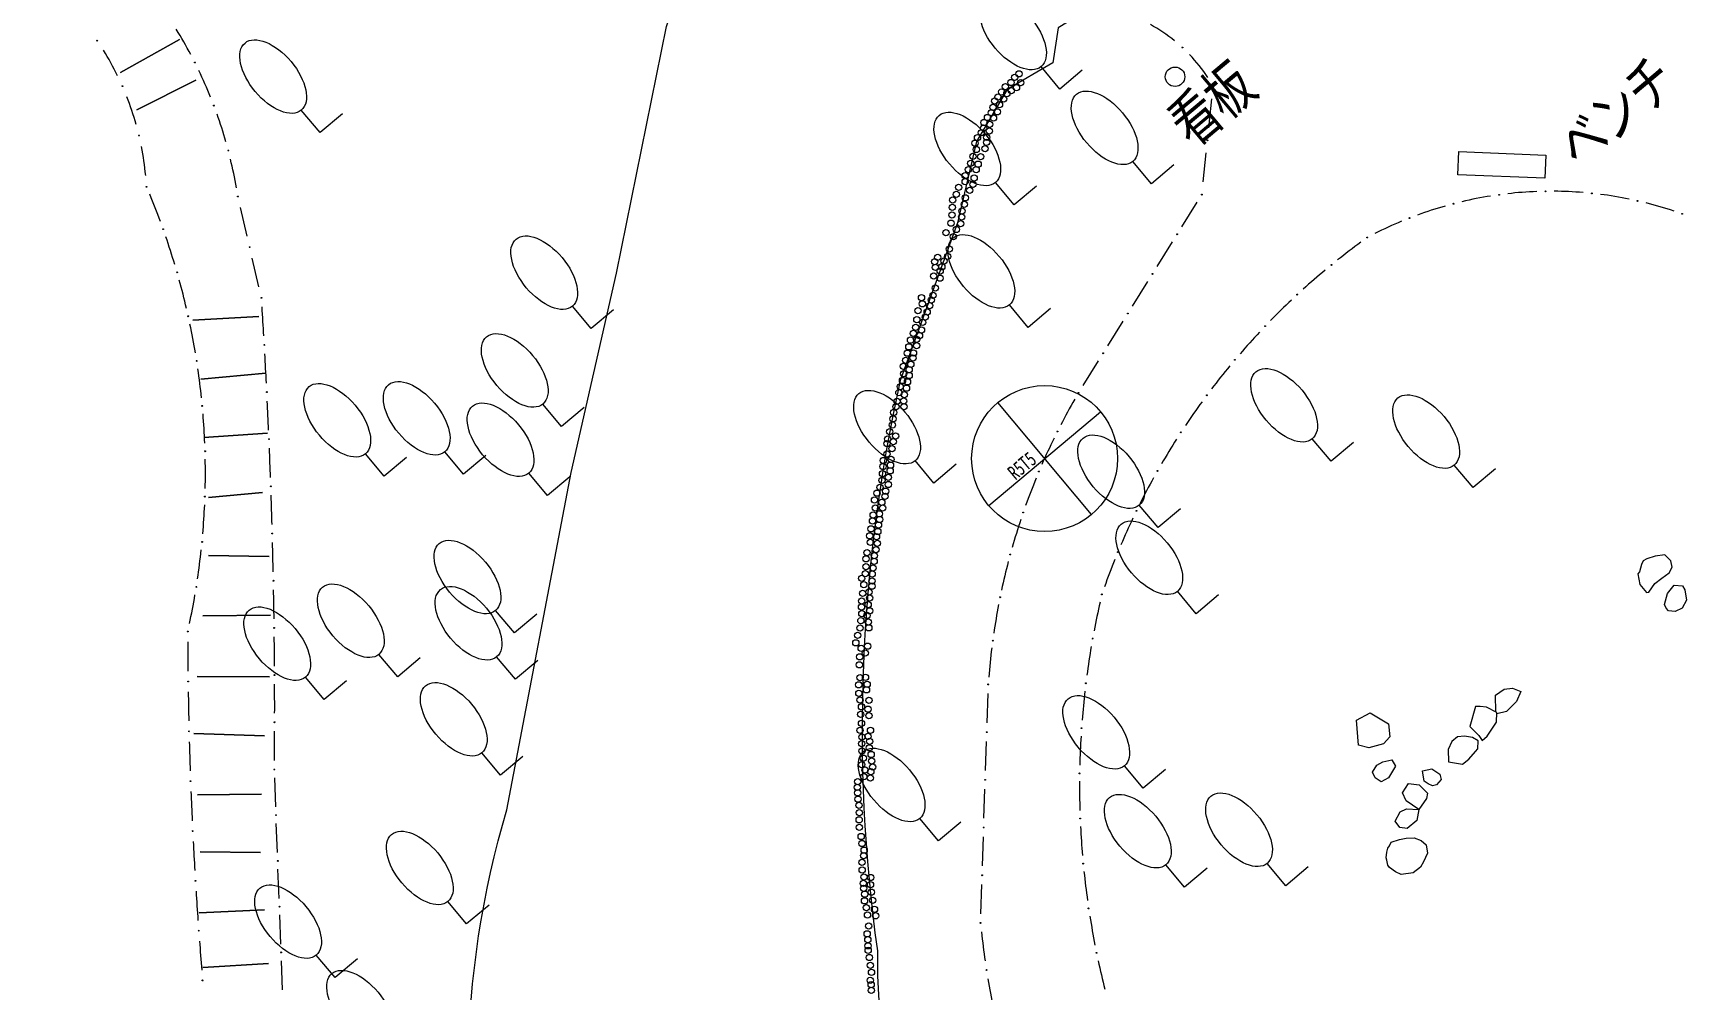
# Model space of a CAD drawing. Header units: metres. Extents: x -10443 to -4073, y -33280 to -26846.
# Drawn here: x -7846.34 to -7818.04, y -29505.71 to -29489.33 of the extents above; entities that cross this region are included whole.
import ezdxf
from ezdxf.enums import TextEntityAlignment as Align

# ---------------------------------------------------------------- set-up
doc = ezdxf.new("R2010")
doc.units = ezdxf.units.M
doc.header["$MEASUREMENT"] = 0
doc.linetypes.add('CONTINUOUS_1', pattern=[0])
doc.linetypes.add('CONTINUOUS_2', pattern=[0])
for name, color, linetype, lineweight in [('園路', 241, 'CONTINUOUS_2', 18), ('基準点', 254, 'CONTINUOUS_2', 18), ('木', 254, 'CONTINUOUS_2', 18), ('木材', 241, 'CONTINUOUS_2', 18), ('構造物', 241, 'CONTINUOUS_2', 18), ('石', 241, 'CONTINUOUS_2', 18), ('護岸', 241, 'CONTINUOUS_2', 18)]:
    doc.layers.add(name, color=color, linetype=linetype, lineweight=lineweight)
doc.styles.add('MS Gothic', font='MS Gothic.ttf')

msp = doc.modelspace()

# ---------------------------------------------------------------- hatches: boundary and pattern name
at = {"layer": '園路', "linetype": 'CONTINUOUS_1', "lineweight": 18}
for points in [[(-7845.231, -29489.458, 1), (-7845.246, -29489.458, 1)], [(-7826.641, -29489.575, 1), (-7826.656, -29489.575, 1)], [(-7843.557, -29489.832, 1), (-7843.572, -29489.832, 1)], [(-7844.8, -29490.237, 1), (-7844.815, -29490.237, 1)], [(-7826.113, -29490.236, 1), (-7826.128, -29490.236, 1)], [(-7843.232, -29490.57, 1), (-7843.247, -29490.57, 1)], [(-7844.516, -29491.081, 1), (-7844.531, -29491.081, 1)], [(-7842.986, -29491.338, 1), (-7843.001, -29491.338, 1)], [(-7826.21, -29491.165, 1), (-7826.225, -29491.165, 1)], [(-7844.387, -29491.961, 1), (-7844.402, -29491.961, 1)], [(-7842.821, -29492.127, 1), (-7842.836, -29492.127, 1)], [(-7826.308, -29492.094, 1), (-7826.323, -29492.094, 1)], [(-7821.214, -29492.098, 1), (-7821.229, -29492.098, 1)], [(-7820.421, -29492.038, 1), (-7820.436, -29492.038, 1)], [(-7819.626, -29492.073, 1), (-7819.641, -29492.073, 1)], [(-7818.842, -29492.202, 1), (-7818.857, -29492.202, 1)], [(-7822.751, -29492.496, 1), (-7822.766, -29492.496, 1)], [(-7821.994, -29492.251, 1), (-7822.009, -29492.251, 1)], [(-7818.078, -29492.423, 1), (-7818.093, -29492.423, 1)], [(-7844.102, -29492.685, 1), (-7844.117, -29492.685, 1)], [(-7826.73, -29492.773, 1), (-7826.745, -29492.773, 1)], [(-7842.62, -29492.995, 1), (-7842.635, -29492.995, 1)], [(-7823.473, -29492.829, 1), (-7823.488, -29492.829, 1)], [(-7824.088, -29493.299, 1), (-7824.103, -29493.299, 1)], [(-7843.863, -29493.425, 1), (-7843.878, -29493.425, 1)], [(-7827.153, -29493.452, 1), (-7827.168, -29493.452, 1)], [(-7842.418, -29493.862, 1), (-7842.433, -29493.862, 1)], [(-7824.672, -29493.806, 1), (-7824.687, -29493.806, 1)], [(-7843.671, -29494.178, 1), (-7843.686, -29494.178, 1)], [(-7827.576, -29494.131, 1), (-7827.591, -29494.131, 1)], [(-7825.224, -29494.348, 1), (-7825.239, -29494.348, 1)], [(-7842.369, -29494.669, 1), (-7842.384, -29494.669, 1)], [(-7843.527, -29494.942, 1), (-7843.542, -29494.942, 1)], [(-7827.998, -29494.811, 1), (-7828.013, -29494.811, 1)], [(-7825.742, -29494.924, 1), (-7825.757, -29494.924, 1)], [(-7842.326, -29495.476, 1), (-7842.341, -29495.476, 1)], [(-7828.421, -29495.49, 1), (-7828.436, -29495.49, 1)], [(-7826.223, -29495.53, 1), (-7826.238, -29495.53, 1)], [(-7843.431, -29495.713, 1), (-7843.446, -29495.713, 1)], [(-7828.781, -29496.151, 1), (-7828.796, -29496.151, 1)], [(-7826.665, -29496.165, 1), (-7826.68, -29496.165, 1)], [(-7842.288, -29496.283, 1), (-7842.303, -29496.283, 1)], [(-7843.384, -29496.489, 1), (-7843.399, -29496.489, 1)], [(-7829.097, -29496.835, 1), (-7829.112, -29496.835, 1)], [(-7827.068, -29496.826, 1), (-7827.083, -29496.826, 1)], [(-7843.385, -29497.266, 1), (-7843.4, -29497.266, 1)], [(-7842.257, -29497.09, 1), (-7842.272, -29497.09, 1)], [(-7829.367, -29497.538, 1), (-7829.382, -29497.538, 1)], [(-7827.429, -29497.51, 1), (-7827.444, -29497.51, 1)], [(-7843.435, -29498.042, 1), (-7843.45, -29498.042, 1)], [(-7842.232, -29497.898, 1), (-7842.247, -29497.898, 1)], [(-7829.59, -29498.257, 1), (-7829.605, -29498.257, 1)], [(-7827.747, -29498.216, 1), (-7827.762, -29498.216, 1)], [(-7842.213, -29498.706, 1), (-7842.228, -29498.706, 1)], [(-7843.534, -29498.813, 1), (-7843.549, -29498.813, 1)], [(-7829.764, -29498.99, 1), (-7829.779, -29498.99, 1)], [(-7828.02, -29498.94, 1), (-7828.035, -29498.94, 1)], [(-7842.2, -29499.514, 1), (-7842.215, -29499.514, 1)], [(-7843.681, -29499.576, 1), (-7843.696, -29499.576, 1)], [(-7829.89, -29499.733, 1), (-7829.905, -29499.733, 1)], [(-7828.178, -29499.697, 1), (-7828.193, -29499.697, 1)], [(-7842.193, -29500.322, 1), (-7842.208, -29500.322, 1)], [(-7843.675, -29500.431, 1), (-7843.69, -29500.431, 1)], [(-7829.966, -29500.482, 1), (-7829.981, -29500.482, 1)], [(-7828.294, -29500.462, 1), (-7828.309, -29500.462, 1)], [(-7842.192, -29501.13, 1), (-7842.207, -29501.13, 1)], [(-7828.369, -29501.232, 1), (-7828.384, -29501.232, 1)], [(-7843.659, -29501.285, 1), (-7843.674, -29501.285, 1)], [(-7829.992, -29501.299, 1), (-7830.007, -29501.299, 1)], [(-7842.197, -29501.938, 1), (-7842.212, -29501.938, 1)], [(-7830.018, -29502.116, 1), (-7830.033, -29502.116, 1)], [(-7828.401, -29502.005, 1), (-7828.416, -29502.005, 1)], [(-7843.633, -29502.139, 1), (-7843.648, -29502.139, 1)], [(-7842.168, -29502.721, 1), (-7842.183, -29502.721, 1)], [(-7830.045, -29502.933, 1), (-7830.06, -29502.933, 1)], [(-7828.391, -29502.778, 1), (-7828.406, -29502.778, 1)], [(-7843.597, -29502.993, 1), (-7843.612, -29502.993, 1)], [(-7842.139, -29503.504, 1), (-7842.154, -29503.504, 1)], [(-7830.071, -29503.75, 1), (-7830.086, -29503.75, 1)], [(-7828.34, -29503.55, 1), (-7828.355, -29503.55, 1)], [(-7843.55, -29503.846, 1), (-7843.565, -29503.846, 1)], [(-7842.11, -29504.288, 1), (-7842.125, -29504.288, 1)], [(-7828.246, -29504.318, 1), (-7828.261, -29504.318, 1)], [(-7830.098, -29504.567, 1), (-7830.113, -29504.567, 1)], [(-7843.493, -29504.699, 1), (-7843.508, -29504.699, 1)], [(-7842.081, -29505.071, 1), (-7842.096, -29505.071, 1)], [(-7828.111, -29505.079, 1), (-7828.126, -29505.079, 1)], [(-7829.998, -29505.372, 1), (-7830.013, -29505.372, 1)], [(-7843.426, -29505.551, 1), (-7843.441, -29505.551, 1)]]:
    msp.add_hatch(color=241, dxfattribs=at).paths.add_polyline_path(points, flags=0)

# ---------------------------------------------------------------- linework, layer by layer
at = {"layer": '園路', "color": 1, "linetype": 'CONTINUOUS_1', "lineweight": 18}
for p, q in [((-7826.195, -29490.949), (-7826.143, -29490.452)), ((-7826.292, -29491.878), (-7826.24, -29491.381)), ((-7842.671, -29492.804), (-7842.785, -29492.317)), ((-7826.659, -29492.646), (-7826.394, -29492.221)), ((-7827.081, -29493.325), (-7826.817, -29492.9)), ((-7842.47, -29493.672), (-7842.583, -29493.185)), ((-7827.504, -29494.004), (-7827.24, -29493.58)), ((-7827.927, -29494.683), (-7827.662, -29494.259)), ((-7828.349, -29495.363), (-7828.085, -29494.938)), ((-7829.994, -29501.14), (-7829.978, -29500.64)), ((-7830.021, -29501.957), (-7830.005, -29501.457)), ((-7842.181, -29502.579), (-7842.199, -29502.08)), ((-7830.047, -29502.774), (-7830.031, -29502.274)), ((-7842.152, -29503.363), (-7842.171, -29502.863)), ((-7830.074, -29503.591), (-7830.057, -29503.091)), ((-7842.123, -29504.146), (-7842.142, -29503.646)), ((-7830.1, -29504.408), (-7830.084, -29503.908)), ((-7842.094, -29504.929), (-7842.113, -29504.429)), ((-7842.065, -29505.712), (-7842.084, -29505.213))]:
    msp.add_line(p, q, dxfattribs=at)
for centre in [(-7845.238, -29489.458), (-7826.648, -29489.575), (-7843.565, -29489.832), (-7844.808, -29490.237), (-7826.12, -29490.236), (-7843.239, -29490.57), (-7844.523, -29491.081), (-7842.993, -29491.338), (-7826.218, -29491.165), (-7844.394, -29491.961), (-7842.829, -29492.127), (-7826.315, -29492.094), (-7821.221, -29492.098), (-7820.428, -29492.038), (-7819.634, -29492.073), (-7818.849, -29492.202), (-7822.758, -29492.496), (-7822.002, -29492.251), (-7818.085, -29492.423), (-7844.109, -29492.685), (-7826.738, -29492.773), (-7842.627, -29492.995), (-7823.48, -29492.829), (-7824.095, -29493.299), (-7843.871, -29493.425), (-7827.16, -29493.452), (-7842.426, -29493.862), (-7824.68, -29493.806), (-7843.679, -29494.178), (-7827.583, -29494.131), (-7825.232, -29494.348), (-7842.376, -29494.669), (-7843.535, -29494.942), (-7828.006, -29494.811), (-7825.749, -29494.924), (-7842.333, -29495.476), (-7828.429, -29495.49), (-7826.23, -29495.53), (-7843.439, -29495.713), (-7828.789, -29496.151), (-7826.673, -29496.165), (-7842.296, -29496.283), (-7843.391, -29496.489), (-7829.105, -29496.835), (-7827.075, -29496.826), (-7843.393, -29497.266), (-7842.265, -29497.09), (-7829.375, -29497.538), (-7827.436, -29497.51), (-7843.443, -29498.042), (-7842.24, -29497.898), (-7829.597, -29498.257), (-7827.754, -29498.216), (-7842.221, -29498.706), (-7843.541, -29498.813), (-7829.772, -29498.99), (-7828.028, -29498.94), (-7842.208, -29499.514), (-7843.688, -29499.576), (-7829.897, -29499.733), (-7828.185, -29499.697), (-7842.201, -29500.322), (-7843.682, -29500.431), (-7829.973, -29500.482), (-7828.302, -29500.462), (-7842.2, -29501.13), (-7828.376, -29501.232), (-7843.667, -29501.285), (-7830, -29501.299), (-7842.205, -29501.938), (-7830.026, -29502.116), (-7828.409, -29502.005), (-7843.64, -29502.139), (-7842.176, -29502.721), (-7830.052, -29502.933), (-7828.399, -29502.778), (-7843.604, -29502.993), (-7842.147, -29503.504), (-7830.079, -29503.75), (-7828.347, -29503.55), (-7843.557, -29503.846), (-7842.118, -29504.288), (-7828.254, -29504.318), (-7830.105, -29504.567), (-7843.501, -29504.699), (-7842.089, -29505.071), (-7828.118, -29505.079), (-7830.005, -29505.372), (-7843.434, -29505.551)]:
    msp.add_circle(centre, 0.0075, dxfattribs=at)
for centre, radius, start, end in [((-7850.412, -29493.294), 7.672, 27.9661, 31.7001), ((-7828.519, -29491.61), 2.764, 51.0176, 61.3805), ((-7849.348, -29492.238), 4.962, 26.0467, 31.8204), ((-7828.519, -29491.61), 2.764, 33.4168, 43.7797), ((-7850.412, -29493.294), 7.672, 21.9414, 25.6754), ((-7849.348, -29492.238), 4.962, 15.7538, 21.5275), ((-7850.412, -29493.294), 7.672, 15.9168, 19.6508), ((-7849.348, -29492.238), 4.962, 5.4609, 11.2346), ((-7850.412, -29493.294), 7.672, 9.8922, 13.6262), ((-7855.772, -29496.856), 12.386, 20.3226, 22.6354), ((-7820.324, -29498.723), 6.686, 98.9755, 103.2601), ((-7820.324, -29498.723), 6.686, 92.1567, 96.4414), ((-7820.324, -29498.723), 6.686, 85.338, 89.6226), ((-7820.324, -29498.723), 6.686, 78.5192, 82.8039), ((-7820.324, -29498.723), 6.686, 105.7943, 110.0789), ((-7820.324, -29498.723), 6.686, 71.7005, 75.9851), ((-7820.324, -29498.723), 6.686, 112.613, 116.8977), ((-7855.772, -29496.856), 12.386, 16.7263, 19.0391), ((-7816.189, -29503.002), 12.516, 126.2568, 128.5456), ((-7855.772, -29496.856), 12.386, 13.13, 15.4428), ((-7816.189, -29503.002), 12.516, 129.7998, 132.0887), ((-7816.189, -29503.002), 12.516, 133.3429, 135.6318), ((-7950.48, -29500.857), 108.281, 3.35798, 3.62255), ((-7855.772, -29496.856), 12.386, 9.5337, 11.8465), ((-7816.189, -29503.002), 12.516, 136.886, 139.1749), ((-7950.48, -29500.857), 108.281, 2.93039, 3.19496), ((-7816.189, -29503.002), 12.516, 140.4291, 142.718), ((-7855.772, -29496.856), 12.386, 5.9374, 8.2502), ((-7818.638, -29501.254), 11.362, 150.1511, 152.6725), ((-7855.772, -29496.856), 12.386, 2.3411, 4.6539), ((-7950.48, -29500.857), 108.281, 2.50281, 2.76738), ((-7816.189, -29503.002), 12.516, 143.9722, 146.261), ((-7950.48, -29500.857), 108.281, 2.07522, 2.33979), ((-7818.638, -29501.254), 11.362, 153.9495, 156.4709), ((-7816.189, -29503.002), 12.516, 147.5153, 149.8041), ((-7855.772, -29496.856), 12.386, 358.7448, 1.0576), ((-7818.638, -29501.254), 11.362, 157.7479, 160.2693), ((-7816.189, -29503.002), 12.516, 151.0584, 153.3472), ((-7950.48, -29500.857), 108.281, 1.64763, 1.9122), ((-7855.772, -29496.856), 12.386, 355.1485, 357.4613), ((-7818.638, -29501.254), 11.362, 161.5463, 164.0677), ((-7816.189, -29503.002), 12.516, 154.6014, 156.8903), ((-7950.48, -29500.857), 108.281, 1.22005, 1.48462), ((-7855.772, -29496.856), 12.386, 351.5522, 353.865), ((-7818.638, -29501.254), 11.362, 165.3447, 167.8661), ((-7816.189, -29503.002), 12.516, 158.1445, 160.4334), ((-7855.772, -29496.856), 12.386, 347.9559, 350.2687), ((-7950.48, -29500.857), 108.281, 0.79246, 1.05703), ((-7818.638, -29501.254), 11.362, 169.1431, 171.6645), ((-7814.196, -29502.214), 14.214, 167.2328, 169.2482), ((-7772.337, -29499.528), 71.351, 180.1813, 180.58281), ((-7950.48, -29500.857), 108.281, 0.36487, 0.62944), ((-7814.196, -29502.214), 14.214, 170.3511, 172.3665), ((-7818.638, -29501.254), 11.362, 172.9415, 175.4629), ((-7772.337, -29499.528), 71.351, 180.86752, 181.26902), ((-7950.48, -29500.857), 108.281, 359.93729, 0.20186), ((-7814.196, -29502.214), 14.214, 173.4694, 175.4847), ((-7772.337, -29499.528), 71.351, 181.55373, 181.95524), ((-7950.48, -29500.857), 108.281, 359.5097, 359.77427), ((-7814.196, -29502.214), 14.214, 176.5876, 178.603), ((-7772.337, -29499.528), 71.351, 182.23995, 182.64145), ((-7814.196, -29502.214), 14.214, 179.7059, 181.7213), ((-7814.196, -29502.214), 14.214, 182.8242, 184.8396), ((-7772.337, -29499.528), 71.351, 182.92616, 183.32767), ((-7814.196, -29502.214), 14.214, 185.9424, 187.9578), ((-7772.337, -29499.528), 71.351, 183.61238, 184.01388), ((-7814.196, -29502.214), 14.214, 189.0607, 191.0761), ((-7772.337, -29499.528), 71.351, 184.29859, 184.7001), ((-7817.957, -29503.465), 12.198, 185.9118, 188.2603), ((-7814.196, -29502.214), 14.214, 192.179, 194.1944), ((-7817.957, -29503.465), 12.198, 189.7217, 192.0702)]:
    msp.add_arc(centre, radius, start, end, dxfattribs=at)
at = {"layer": '基準点', "color": 1, "linetype": 'CONTINUOUS_2', "lineweight": 18}
for p, q in [((-7829.966, -29497.418), (-7828.05, -29495.812)), ((-7828.205, -29497.573), (-7829.811, -29495.657))]:
    msp.add_line(p, q, dxfattribs=at)
msp.add_circle((-7829.008, -29496.615), 1.25, dxfattribs=at)
at = {"layer": '木', "color": 1, "linetype": 'CONTINUOUS_1', "lineweight": 18}
for p, q in [((-7828.745, -29490.286), (-7829.066, -29489.903)), ((-7828.362, -29489.964), (-7828.745, -29490.286)), ((-7841.422, -29491.031), (-7841.743, -29490.648)), ((-7841.039, -29490.71), (-7841.422, -29491.031)), ((-7827.176, -29491.908), (-7827.497, -29491.525)), ((-7826.793, -29491.587), (-7827.176, -29491.908)), ((-7829.529, -29492.269), (-7829.851, -29491.886)), ((-7829.146, -29491.948), (-7829.529, -29492.269)), ((-7836.778, -29494.389), (-7837.099, -29494.006)), ((-7836.395, -29494.067), (-7836.778, -29494.389)), ((-7829.289, -29494.367), (-7829.61, -29493.984)), ((-7828.906, -29494.045), (-7829.289, -29494.367)), ((-7837.283, -29496.063), (-7837.604, -29495.68)), ((-7836.899, -29495.742), (-7837.283, -29496.063)), ((-7824.101, -29496.66), (-7824.422, -29496.277)), ((-7823.718, -29496.338), (-7824.101, -29496.66)), ((-7840.323, -29496.915), (-7840.645, -29496.532)), ((-7839.94, -29496.594), (-7840.323, -29496.915)), ((-7838.963, -29496.881), (-7839.284, -29496.498)), ((-7838.58, -29496.56), (-7838.963, -29496.881)), ((-7830.904, -29497.033), (-7831.225, -29496.65)), ((-7830.521, -29496.712), (-7830.904, -29497.033)), ((-7821.668, -29497.109), (-7821.99, -29496.726)), ((-7837.525, -29497.248), (-7837.847, -29496.865)), ((-7837.142, -29496.927), (-7837.525, -29497.248)), ((-7821.285, -29496.788), (-7821.668, -29497.109)), ((-7827.065, -29497.797), (-7827.386, -29497.414)), ((-7826.682, -29497.475), (-7827.065, -29497.797)), ((-7826.412, -29499.271), (-7826.733, -29498.887)), ((-7826.029, -29498.949), (-7826.412, -29499.271)), ((-7838.093, -29499.6), (-7838.414, -29499.217)), ((-7837.71, -29499.279), (-7838.093, -29499.6)), ((-7840.091, -29500.35), (-7840.413, -29499.967)), ((-7839.708, -29500.028), (-7840.091, -29500.35)), ((-7838.074, -29500.392), (-7838.396, -29500.009)), ((-7837.691, -29500.07), (-7838.074, -29500.392)), ((-7841.351, -29500.741), (-7841.673, -29500.358)), ((-7840.968, -29500.42), (-7841.351, -29500.741)), ((-7838.328, -29502.037), (-7838.649, -29501.654)), ((-7837.945, -29501.715), (-7838.328, -29502.037)), ((-7827.32, -29502.259), (-7827.642, -29501.876)), ((-7826.937, -29501.938), (-7827.32, -29502.259)), ((-7830.826, -29503.16), (-7831.147, -29502.777)), ((-7830.443, -29502.839), (-7830.826, -29503.16)), ((-7826.609, -29503.953), (-7826.93, -29503.57)), ((-7826.226, -29503.631), (-7826.609, -29503.953)), ((-7824.874, -29503.929), (-7825.195, -29503.546)), ((-7824.491, -29503.607), (-7824.874, -29503.929)), ((-7838.91, -29504.582), (-7839.231, -29504.199)), ((-7838.527, -29504.261), (-7838.91, -29504.582)), ((-7841.165, -29505.501), (-7841.487, -29505.118)), ((-7840.782, -29505.18), (-7841.165, -29505.501))]:
    msp.add_line(p, q, dxfattribs=at)
for centre in [(-7829.549, -29489.328), (-7842.225, -29490.073), (-7827.98, -29490.951), (-7830.333, -29491.312), (-7837.581, -29493.431), (-7830.092, -29493.409), (-7838.086, -29495.105), (-7824.905, -29495.702), (-7841.127, -29495.958), (-7839.766, -29495.924), (-7838.329, -29496.291), (-7831.707, -29496.076), (-7822.472, -29496.152), (-7827.868, -29496.839), (-7827.215, -29498.313), (-7838.896, -29498.643), (-7840.895, -29499.392), (-7838.878, -29499.434), (-7842.155, -29499.784), (-7839.131, -29501.079), (-7828.124, -29501.302), (-7831.629, -29502.203), (-7827.412, -29502.995), (-7825.677, -29502.971), (-7839.713, -29503.625), (-7841.969, -29504.544), (-7840.735, -29506.009)]:
    msp.add_ellipse(centre, major_axis=(-0.482, 0.575), ratio=0.533333, dxfattribs=at)
at = {"layer": '木材', "color": 4, "linetype": 'CONTINUOUS_2', "lineweight": 18}
for centre in [(-7829.681, -29490.247), (-7829.586, -29490.174), (-7829.521, -29490.086), (-7829.49, -29490.263), (-7829.447, -29490.026), (-7829.418, -29490.178), (-7829.865, -29490.493), (-7829.806, -29490.421), (-7829.781, -29490.553), (-7829.746, -29490.335), (-7829.709, -29490.456), (-7829.655, -29490.364), (-7829.577, -29490.313), (-7829.986, -29490.773), (-7829.919, -29490.694), (-7829.894, -29490.6), (-7829.884, -29490.784), (-7829.819, -29490.676), (-7830.158, -29491.121), (-7830.094, -29491.034), (-7830.053, -29490.953), (-7830.048, -29490.859), (-7829.999, -29491.113), (-7829.955, -29491.005), (-7829.949, -29490.89), (-7830.2, -29491.213), (-7830.176, -29491.321), (-7830.029, -29491.309), (-7830.003, -29491.197), (-7830.316, -29491.666), (-7830.275, -29491.56), (-7830.237, -29491.438), (-7830.181, -29491.665), (-7830.146, -29491.573), (-7830.104, -29491.443), (-7830.482, -29491.971), (-7830.37, -29491.871), (-7830.369, -29491.768), (-7830.234, -29491.918), (-7830.215, -29491.808), (-7830.582, -29492.188), (-7830.522, -29492.091), (-7830.385, -29492.259), (-7830.366, -29492.149), (-7830.292, -29492.02), (-7830.596, -29492.445), (-7830.591, -29492.313), (-7830.429, -29492.476), (-7830.425, -29492.373), (-7830.698, -29492.744), (-7830.611, -29492.583), (-7830.571, -29492.816), (-7830.52, -29492.692), (-7830.447, -29492.592), (-7830.64, -29493.025), (-7830.89, -29493.242), (-7830.88, -29493.341), (-7830.839, -29493.167), (-7830.769, -29493.331), (-7830.733, -29493.231), (-7830.67, -29493.152), (-7830.907, -29493.488), (-7830.801, -29493.525), (-7830.797, -29493.403), (-7831.117, -29493.859), (-7830.948, -29493.897), (-7830.921, -29493.819), (-7830.882, -29493.694), (-7831.197, -29494.237), (-7831.179, -29494.083), (-7831.104, -29493.964), (-7831.053, -29494.191), (-7831.021, -29494.104), (-7830.977, -29493.995), (-7831.259, -29494.47), (-7831.216, -29494.369), (-7831.152, -29494.508), (-7831.118, -29494.413), (-7831.097, -29494.282), (-7831.335, -29494.701), (-7831.306, -29494.586), (-7831.255, -29494.806), (-7831.2, -29494.574), (-7831.201, -29494.68), (-7831.43, -29495.034), (-7831.39, -29494.933), (-7831.361, -29494.81), (-7831.3, -29495), (-7831.265, -29494.893), (-7831.443, -29495.278), (-7831.421, -29495.162), (-7831.357, -29495.3), (-7831.328, -29495.093), (-7831.328, -29495.192), (-7831.538, -29495.634), (-7831.505, -29495.487), (-7831.48, -29495.382), (-7831.422, -29495.63), (-7831.413, -29495.52), (-7831.375, -29495.408), (-7831.607, -29495.934), (-7831.594, -29495.825), (-7831.556, -29495.724), (-7831.419, -29495.726), (-7831.661, -29496.154), (-7831.615, -29496.04), (-7831.709, -29496.361), (-7831.696, -29496.278), (-7831.622, -29496.444), (-7831.6, -29496.325), (-7831.56, -29496.228), (-7831.778, -29496.75), (-7831.772, -29496.648), (-7831.707, -29496.538), (-7831.649, -29496.727), (-7831.639, -29496.629), (-7831.793, -29496.988), (-7831.785, -29496.874), (-7831.687, -29496.936), (-7831.685, -29497.058), (-7831.654, -29496.824), (-7831.922, -29497.322), (-7831.88, -29497.207), (-7831.829, -29497.107), (-7831.742, -29497.26), (-7831.731, -29497.173), (-7831.946, -29497.579), (-7831.91, -29497.46), (-7831.838, -29497.56), (-7831.797, -29497.363), (-7831.783, -29497.46), (-7831.981, -29497.817), (-7831.957, -29497.685), (-7831.866, -29497.863), (-7831.854, -29497.752), (-7831.834, -29497.658), (-7832.007, -29497.938), (-7831.992, -29498.047), (-7831.898, -29498.175), (-7831.888, -29497.952), (-7831.873, -29498.065), (-7832.07, -29498.467), (-7832.068, -29498.332), (-7832.051, -29498.225), (-7831.929, -29498.375), (-7831.927, -29498.276), (-7832.141, -29498.667), (-7832.08, -29498.586), (-7831.965, -29498.711), (-7831.963, -29498.589), (-7831.95, -29498.49), (-7832.127, -29498.921), (-7832.105, -29498.773), (-7832.018, -29498.898), (-7832.004, -29499.001), (-7831.966, -29498.8), (-7832.146, -29499.156), (-7832.143, -29499.052), (-7832.139, -29499.272), (-7832.051, -29499.301), (-7832.031, -29499.118), (-7832.006, -29499.222), (-7832.169, -29499.514), (-7832.156, -29499.389), (-7832.03, -29499.414), (-7832.019, -29499.513), (-7832.242, -29499.77), (-7832.211, -29499.641), (-7832.151, -29499.864), (-7832.041, -29499.827), (-7832.181, -29500.146), (-7832.176, -29500.009), (-7832.081, -29499.942), (-7832.171, -29500.368), (-7832.077, -29500.359), (-7832.192, -29500.489), (-7832.191, -29500.634), (-7832.17, -29500.749), (-7832.059, -29500.574), (-7832.048, -29500.481), (-7832.16, -29500.995), (-7832.145, -29500.865), (-7832.035, -29500.905), (-7832.018, -29500.756), (-7832.017, -29501.015), (-7832.169, -29501.269), (-7832.145, -29501.148), (-7831.991, -29501.269), (-7832.144, -29501.496), (-7832.137, -29501.382), (-7832.032, -29501.369), (-7832.011, -29501.568), (-7832.004, -29501.458), (-7832.142, -29501.855), (-7832.136, -29501.624), (-7832.115, -29501.745), (-7831.979, -29501.682), (-7831.97, -29501.794), (-7832.21, -29502.148), (-7832.105, -29502.06), (-7832.085, -29501.949), (-7831.993, -29502.084), (-7831.985, -29501.976), (-7831.953, -29501.895), (-7832.217, -29502.243), (-7832.21, -29502.339), (-7832.207, -29502.447), (-7832.19, -29502.553), (-7832.184, -29502.677), (-7832.186, -29502.801), (-7832.183, -29502.929), (-7832.151, -29503.086), (-7832.135, -29503.206), (-7832.138, -29503.528), (-7832.108, -29503.413), (-7832.099, -29503.32), (-7832.134, -29503.661), (-7832.104, -29503.781), (-7831.988, -29503.788), (-7832.113, -29503.889), (-7832.109, -29503.972), (-7832.089, -29504.074), (-7831.991, -29503.91), (-7831.975, -29504.039), (-7832.094, -29504.188), (-7832.061, -29504.304), (-7831.954, -29504.179), (-7831.923, -29504.332), (-7832.043, -29504.43), (-7832.021, -29504.619), (-7831.904, -29504.444), (-7832.048, -29504.753), (-7832.037, -29504.853), (-7832.033, -29504.958), (-7832.031, -29505.034), (-7832.011, -29505.158), (-7831.996, -29505.549), (-7831.993, -29505.292), (-7831.974, -29505.412), (-7831.979, -29505.624), (-7831.978, -29505.722)]:
    msp.add_circle(centre, 0.0535, dxfattribs=at)
at = {"layer": '構造物', "color": 1, "linetype": 'CONTINUOUS_2', "lineweight": 18, "flags": 128}
for points in [[(-7844.842, -29490.002), (-7843.831, -29489.439)], [(-7844.563, -29490.643), (-7843.548, -29490.133)], [(-7821.909, -29491.357), (-7820.423, -29491.419), (-7820.44, -29491.815), (-7821.926, -29491.753)], [(-7843.6, -29494.245), (-7842.469, -29494.182)], [(-7843.464, -29495.253), (-7842.349, -29495.152)], [(-7843.41, -29496.251), (-7842.322, -29496.177)], [(-7843.332, -29497.282), (-7842.405, -29497.196)], [(-7843.335, -29498.277), (-7842.295, -29498.29)], [(-7843.432, -29499.308), (-7842.268, -29499.298)], [(-7843.527, -29500.346), (-7842.287, -29500.35)], [(-7843.584, -29501.325), (-7842.375, -29501.36)], [(-7843.522, -29502.371), (-7842.426, -29502.36)], [(-7843.475, -29503.349), (-7842.44, -29503.36)], [(-7843.49, -29504.392), (-7842.375, -29504.342)], [(-7843.432, -29505.331), (-7842.306, -29505.262)]]:
    msp.add_lwpolyline(points, close=True, dxfattribs=at)
at = {"layer": '構造物', "color": 1, "linetype": 'CONTINUOUS_2', "lineweight": 18}
msp.add_circle((-7826.773, -29490.076), 0.167, dxfattribs=at)
at = {"layer": '石', "color": 4, "linetype": 'CONTINUOUS_2', "lineweight": 18, "flags": 128}
for points in [[(-7818.844, -29498.59), (-7818.811, -29498.768), (-7818.699, -29498.906), (-7818.654, -29498.904), (-7818.553, -29498.756), (-7818.433, -29498.662), (-7818.306, -29498.57), (-7818.259, -29498.474), (-7818.279, -29498.367), (-7818.385, -29498.265), (-7818.546, -29498.284), (-7818.689, -29498.333), (-7818.753, -29498.365), (-7818.782, -29498.428), (-7818.819, -29498.552), (-7818.844, -29498.59)], [(-7818.388, -29499.112), (-7818.339, -29498.923), (-7818.223, -29498.783), (-7818.078, -29498.796), (-7818.038, -29498.861), (-7818.011, -29499.04), (-7818.085, -29499.176), (-7818.207, -29499.232), (-7818.319, -29499.224), (-7818.361, -29499.174), (-7818.388, -29499.112)], [(-7821.278, -29500.95), (-7821.282, -29500.664), (-7821.137, -29500.561), (-7820.995, -29500.548), (-7820.85, -29500.601), (-7820.926, -29500.776), (-7821.093, -29500.948), (-7821.26, -29500.983)], [(-7823.629, -29501.522), (-7823.666, -29501.092), (-7823.433, -29500.971), (-7823.115, -29501.155), (-7823.091, -29501.379), (-7823.203, -29501.499), (-7823.454, -29501.566), (-7823.629, -29501.522)], [(-7821.625, -29500.859), (-7821.724, -29501.202), (-7821.567, -29501.357), (-7821.511, -29501.442), (-7821.427, -29501.366), (-7821.268, -29501.126), (-7821.259, -29500.96), (-7821.439, -29500.872), (-7821.547, -29500.862), (-7821.625, -29500.859)], [(-7822.093, -29501.596), (-7822.088, -29501.81), (-7821.847, -29501.845), (-7821.738, -29501.76), (-7821.626, -29501.628), (-7821.584, -29501.583), (-7821.581, -29501.448), (-7821.68, -29501.393), (-7821.813, -29501.367), (-7821.935, -29501.379), (-7822.032, -29501.46), (-7822.093, -29501.596)], [(-7823.245, -29502.15), (-7823.343, -29502.083), (-7823.393, -29501.987), (-7823.316, -29501.864), (-7823.215, -29501.806), (-7823.059, -29501.771), (-7822.994, -29501.88), (-7823.116, -29502.083), (-7823.245, -29502.15)], [(-7822.506, -29502.139), (-7822.532, -29501.964), (-7822.376, -29501.929), (-7822.236, -29502.019), (-7822.213, -29502.11), (-7822.293, -29502.204), (-7822.364, -29502.221), (-7822.436, -29502.186), (-7822.506, -29502.139)], [(-7822.595, -29502.622), (-7822.813, -29502.476), (-7822.879, -29502.34), (-7822.775, -29502.179), (-7822.59, -29502.204), (-7822.447, -29502.343), (-7822.463, -29502.437), (-7822.595, -29502.622)], [(-7822.799, -29502.947), (-7822.924, -29502.93), (-7823.002, -29502.825), (-7822.916, -29502.663), (-7822.808, -29502.614), (-7822.595, -29502.622), (-7822.632, -29502.812), (-7822.799, -29502.947)], [(-7823.098, -29503.244), (-7823.069, -29503.182), (-7822.931, -29503.139), (-7822.813, -29503.114), (-7822.677, -29503.11), (-7822.559, -29503.155), (-7822.469, -29503.23), (-7822.448, -29503.37), (-7822.518, -29503.519), (-7822.571, -29503.613), (-7822.696, -29503.708), (-7822.901, -29503.736), (-7822.995, -29503.692), (-7823.097, -29503.618), (-7823.128, -29503.578), (-7823.146, -29503.492), (-7823.154, -29503.449), (-7823.146, -29503.355), (-7823.127, -29503.285), (-7823.098, -29503.244)]]:
    msp.add_lwpolyline(points, dxfattribs=at)
at = {"layer": '護岸', "color": 1, "lineweight": 18, "flags": 128}
msp.add_lwpolyline([(-7912.45, -29581.862), (-7918.543, -29585.261), (-7918.892, -29584.432), (-7919.487, -29584.063), (-7919.631, -29583.657), (-7920.146, -29583.134), (-7920.457, -29582.659), (-7920.509, -29582.23), (-7920.912, -29581.514), (-7921.218, -29580.705), (-7921.428, -29579.702), (-7921.1, -29578.57), (-7921.441, -29577.815), (-7921.62, -29576.685), (-7921.344, -29576.307), (-7921.314, -29576.003), (-7920.979, -29575.547), (-7920.813, -29574.851), (-7920.49, -29574.097), (-7919.859, -29573.095), (-7919.816, -29572.476, -0.288423), (-7918.81, -29571.11), (-7918.581, -29570.411), (-7918.358, -29569.775), (-7917.989, -29568.752), (-7917.639, -29568.504), (-7917.279, -29567.66), (-7917.023, -29567.191), (-7916.753, -29566.501), (-7916.316, -29566.114), (-7915.988, -29565.62), (-7915.84, -29565.122), (-7915.484, -29564.761), (-7915.325, -29563.775), (-7915.273, -29563.314), (-7914.96, -29562.876), (-7915.002, -29562.301), (-7914.707, -29560.939), (-7914.33, -29559.7, 0.194338), (-7917.22, -29546.765, 0.069516), (-7923.025, -29539.812), (-7924.976, -29538.062), (-7925.905, -29536.865), (-7927.1, -29536.237), (-7928.19, -29535.644), (-7928.948, -29534.702), (-7929.929, -29534.723), (-7930.151, -29534.316), (-7930.235, -29533.574), (-7930.46, -29533.411), (-7930.917, -29532.971), (-7931.3, -29532.161), (-7931.314, -29531.643, -0.024416), (-7931.642, -29531.023, -0.125332), (-7932.78, -29529.052), (-7933.201, -29527.981, 0.231484), (-7934.194, -29527.13), (-7934.671, -29526.652), (-7934.879, -29525.484, -0.264542), (-7936.216, -29524.65), (-7936.552, -29524.426), (-7936.657, -29524.056), (-7936.857, -29523.823), (-7937.169, -29524.031), (-7938.551, -29523.928, 0.025048), (-7939.01, -29523.963), (-7939.431, -29524.182), (-7939.618, -29524.088), (-7940.04, -29524.215), (-7940.211, -29524.025), (-7940.101, -29523.77), (-7940.304, -29520.437), (-7939.766, -29520.321), (-7938.368, -29520.417), (-7937.261, -29520.146), (-7936.807, -29519.697), (-7936.373, -29519.63), (-7936.31, -29519.62), (-7934.652, -29518.95), (-7934.636, -29519.014), (-7934.494, -29518.655), (-7933.889, -29518.262), (-7933.356, -29517.94), (-7932.78, -29517.573), (-7932.341, -29517.254, -0.101763), (-7930.792, -29515.702), (-7930.233, -29515.485, -0.124184), (-7928.386, -29513.623), (-7927.286, -29512.617, -0.076263), (-7925.912, -29511.349), (-7925.666, -29511.151), (-7925.093, -29510.775), (-7924.916, -29510.71), (-7924.547, -29510.483), (-7924.427, -29510.037, 0.12791), (-7923.562, -29509.261, -0.12455), (-7922.705, -29508.017, 0.042697), (-7921.253, -29506.928, -0.143457), (-7920.251, -29505.61, -0.24416), (-7916.01, -29502.496), (-7914.313, -29501.685), (-7914.019, -29501.214), (-7912.337, -29499.863), (-7910.137, -29498.324), (-7908.073, -29497.231), (-7906.706, -29496.348), (-7905.48, -29495.237, -0.056829), (-7902.436, -29492.995, -0.036659), (-7897.846, -29491.108), (-7897.015, -29490.91), (-7896.202, -29490.283), (-7895.07, -29489.579), (-7894.411, -29489.146), (-7893.7, -29488.484), (-7893.216, -29488.145, -0.222982), (-7891.693, -29486.57), (-7891.316, -29486.502), (-7891.082, -29486.074), (-7888.441, -29483.145), (-7888.37, -29482.739), (-7887.804, -29482.412), (-7887.196, -29481.704), (-7886.723, -29480.913), (-7886.337, -29480.588, -0.123015), (-7883.749, -29477.429), (-7882.062, -29476.161, -0.129953), (-7879.918, -29474.593), (-7876.575, -29472.216), (-7872.917, -29471.105), (-7872.318, -29470.588), (-7871.084, -29470.388), (-7869.982, -29469.676), (-7868.422, -29468.997), (-7867.466, -29468.793), (-7864.066, -29467.339), (-7862.978, -29467.032), (-7862.623, -29466.86), (-7862.018, -29465.781), (-7861.321, -29465.767), (-7860.755, -29465.578), (-7859.888, -29464.858), (-7859.698, -29464.054), (-7860.132, -29463.405), (-7859.18, -29461.795), (-7858.439, -29460.672, -0.222516), (-7856.241, -29455.341), (-7855.569, -29454.811), (-7854.332, -29454.105), (-7852.287, -29453.774, -0.125683), (-7846.07, -29453.631), (-7839.624, -29455.718), (-7836.702, -29456.426), (-7836.082, -29456.91), (-7833.788, -29458.073), (-7832.161, -29459.106), (-7830.976, -29460.124), (-7830.114, -29460.486), (-7829.127, -29461.689), (-7827.574, -29463.12), (-7824.963, -29465.154), (-7823.152, -29466.944), (-7821.527, -29468.842), (-7819.952, -29469.481), (-7819.547, -29469.965), (-7817.905, -29470.861), (-7817.095, -29471.218), (-7815.793, -29471.773), (-7815.06, -29472.084), (-7813.805, -29472.113), (-7812.721, -29471.873), (-7811.412, -29472.329), (-7809.619, -29473.554, -0.376867), (-7808.603, -29477.905), (-7810.031, -29478.461), (-7811.372, -29479.585), (-7814.83, -29479.869), (-7819.656, -29478.088), (-7820.364, -29478.162), (-7821.829, -29479.024), (-7824.693, -29482.344), (-7826.484, -29485.472), (-7827.36, -29486.756), (-7827.419, -29487.223), (-7828.163, -29488.869), (-7828.778, -29489.236), (-7828.866, -29489.837), (-7829.65, -29490.297), (-7830.175, -29491.183), (-7830.503, -29492.578), (-7831.483, -29495.278, 0.089045), (-7831.874, -29505.042, 0.164021), (-7829.786, -29511.434), (-7829.314, -29512.444), (-7828.82, -29512.823), (-7827.479, -29514.775), (-7825.884, -29516.793, 0.188853), (-7822.833, -29518.768, -0.31035), (-7818.103, -29523.784), (-7818.006, -29524.748), (-7817.922, -29525.742, -0.135695), (-7820.185, -29531.02, 0.046883), (-7821.873, -29533.913), (-7822.154, -29534.795), (-7822.208, -29535.199), (-7822.513, -29535.744), (-7822.746, -29536.222), (-7822.969, -29536.562), (-7826.09, -29535.446), (-7825.627, -29534.418), (-7826.501, -29533.347), (-7828.047, -29533.36), (-7830.703, -29532.479), (-7830.495, -29531.323), (-7830.325, -29529.811), (-7829.931, -29528.324), (-7829.918, -29528.191), (-7829.628, -29526.754), (-7829.68, -29525.611), (-7829.867, -29524.794, 0.110139), (-7830.54, -29522.264), (-7831.542, -29522.374), (-7834.724, -29517.698), (-7835.571, -29516.728), (-7837.263, -29514.672), (-7837.59, -29513.183), (-7838.299, -29511.362, -0.14227), (-7838.219, -29502.627), (-7837.117, -29496.853), (-7836.34, -29493.44), (-7835.487, -29489.215), (-7834.517, -29486.163), (-7833.215, -29483.706), (-7832.823, -29481.895), (-7832.747, -29478.825), (-7832.667, -29477.569), (-7833.058, -29475.821), (-7834.441, -29474.774), (-7834.275, -29474.108), (-7834.733, -29473.602), (-7836.657, -29472.664), (-7838.187, -29472.333), (-7840.085, -29471.916), (-7845.18, -29471.158), (-7847.378, -29471.561), (-7848.847, -29471.361), (-7850.121, -29471.294), (-7851.466, -29471.968), (-7852.084, -29472.353), (-7853.124, -29472.665), (-7854.294, -29473.449), (-7855.965, -29474.53), (-7858.437, -29476.374), (-7860.704, -29478.326), (-7861.925, -29479.58), (-7863.398, -29481.162), (-7866.587, -29482.702), (-7868.181, -29483.216), (-7870.553, -29484.218), (-7871.139, -29484.561), (-7872.425, -29484.833), (-7872.857, -29485.163), (-7873.666, -29485.391), (-7874.218, -29485.832), (-7874.735, -29486.145), (-7874.89, -29486.418), (-7875.577, -29486.83), (-7875.965, -29486.826), (-7877.2, -29487.357), (-7877.9, -29487.857), (-7878.785, -29488.281), (-7879.386, -29488.873), (-7881.048, -29490.466), (-7881.916, -29491.709), (-7882.919, -29493.013), (-7883.469, -29493.532), (-7883.965, -29493.56), (-7884.742, -29494.344), (-7885.799, -29495.004), (-7887.432, -29495.698), (-7888.184, -29495.835), (-7889.394, -29496.278), (-7890.397, -29496.824), (-7891.153, -29496.865), (-7892.08, -29497.082), (-7892.903, -29497.279), (-7893.828, -29497.407), (-7894.289, -29497.564), (-7895.002, -29498.206), (-7895.718, -29497.994), (-7896.456, -29497.822), (-7897.487, -29497.601), (-7897.914, -29497.792), (-7898.217, -29498.026), (-7898.909, -29498.563), (-7899.866, -29499.333), (-7900.181, -29499.96), (-7900.698, -29500.443), (-7901.439, -29500.914), (-7902.125, -29501.283), (-7903.527, -29501.732), (-7905.304, -29502.413), (-7907.873, -29503.514), (-7909.358, -29505.039), (-7910.674, -29507.125), (-7911.816, -29508.892), (-7912.156, -29509.486), (-7912.633, -29509.952), (-7913.205, -29510.267), (-7914.008, -29510.996), (-7914.78, -29511.973), (-7915.155, -29512.608), (-7915.562, -29512.998), (-7916.064, -29513.162), (-7917.263, -29513.936), (-7918.367, -29515.093), (-7918.46, -29515.65), (-7919.938, -29517.471), (-7920.365, -29517.914), (-7920.636, -29518.332), (-7921.465, -29519.335), (-7921.737, -29519.663), (-7922.01, -29520.086), (-7922.466, -29520.703), (-7923.144, -29520.996), (-7923.762, -29521.733), (-7923.902, -29523.286), (-7923.954, -29524.137), (-7923.329, -29526.256), (-7922.953, -29527.28), (-7922.205, -29528.349), (-7921.568, -29529.482), (-7920.874, -29531.104), (-7920.767, -29531.935), (-7920.519, -29533.122), (-7919.804, -29534.367), (-7919.125, -29535.477), (-7918.83, -29535.801), (-7918.522, -29535.872), (-7917.197, -29537.791), (-7916.6, -29539.014), (-7916.566, -29539.316), (-7916.089, -29540.002), (-7915.821, -29540.151), (-7914.042, -29542.743), (-7913.045, -29543.84), (-7912.728, -29544.518), (-7912.224, -29544.831), (-7911.256, -29546.325), (-7909.986, -29548.299), (-7909.916, -29548.592), (-7909.511, -29549.075), (-7909.099, -29549.828), (-7908.93, -29550.488), (-7908.964, -29551.022), (-7908.826, -29551.619), (-7908.417, -29552.133), (-7908.058, -29552.744), (-7907.947, -29553.661), (-7907.747, -29554.097), (-7908.09, -29555.362), (-7907.885, -29555.783), (-7908.408, -29560.055), (-7908.746, -29562.139), (-7909.632, -29565.991), (-7910.355, -29567.97), (-7910.93, -29569.837), (-7910.622, -29570.204), (-7911.439, -29573.333), (-7911.654, -29573.928), (-7911.64, -29574.311), (-7911.768, -29575.275), (-7912.096, -29576.106), (-7912.245, -29576.862), (-7912.461, -29578.375), (-7912.422, -29579.382), (-7912.45, -29581.862)], format="xyb", dxfattribs=at)

# ---------------------------------------------------------------- texts
at = {"layer": '基準点', "color": 1, "lineweight": 18, "style": 'MS Gothic'}
msp.add_text('R5T5', height=0.25, rotation=40, dxfattribs=at).set_placement((-7829.508, -29496.993), (-7829.125, -29496.671), align=Align.FIT)
at = {"layer": '構造物', "style": 'MS Gothic'}
for s, p, p2 in [('看板', (-7826.477, -29491.305), (-7825.328, -29490.341)), ('ベンチ', (-7819.839, -29491.687), (-7818.115, -29490.241))]:
    msp.add_text(s, height=0.75, rotation=40, dxfattribs=at).set_placement(p, p2, align=Align.FIT)

doc.saveas('drawing.dxf')
